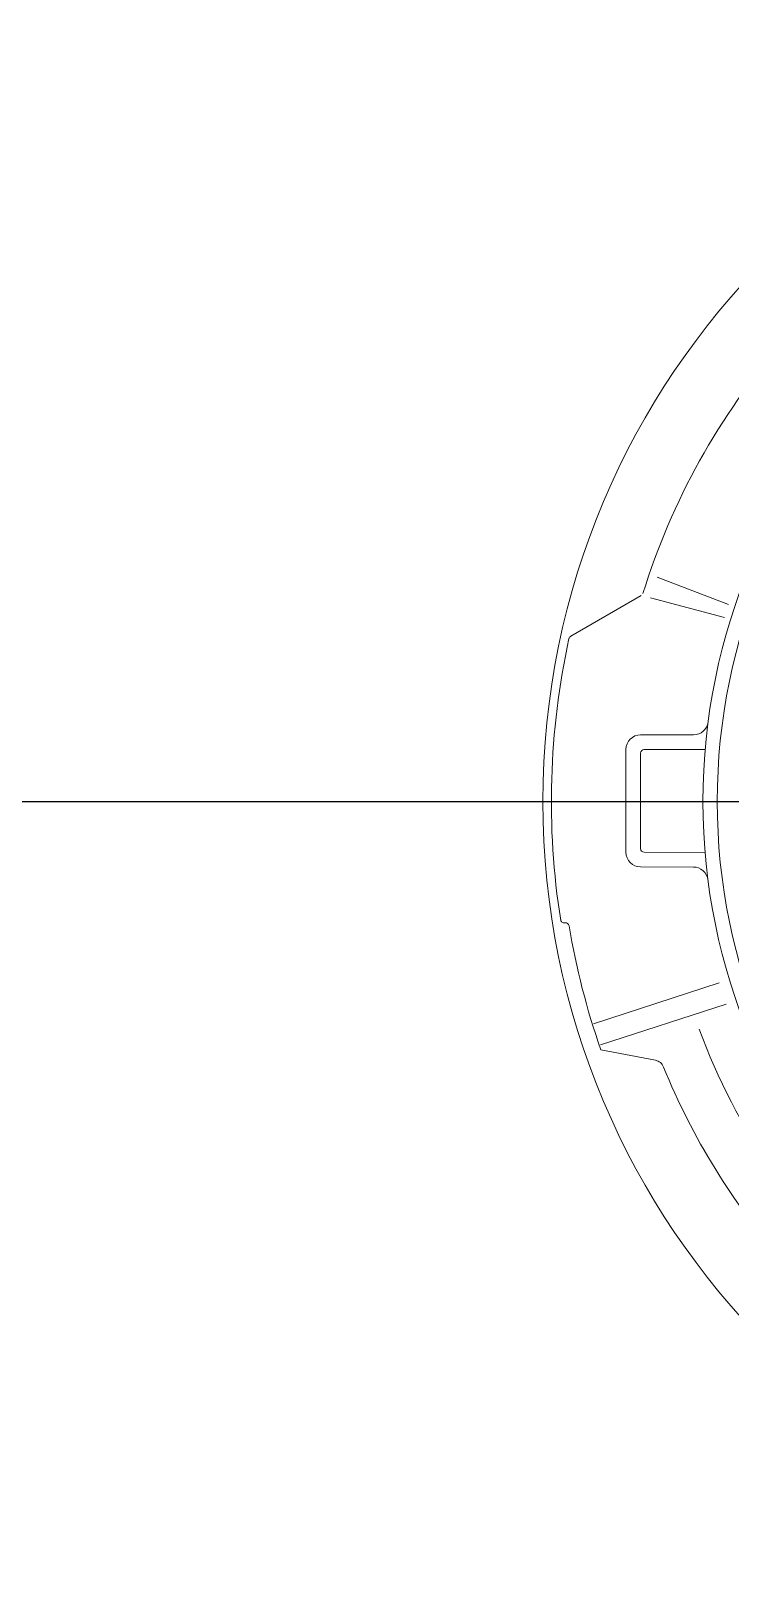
# Model space of a CAD drawing. Header units: millimetres. Extents: x 100 to 1590, y 100 to 694.
# Drawn here: x 1227.07 to 1230.46, y 496.67 to 504.15 of the extents above; entities that cross this region are included whole.
import ezdxf

# ---------------------------------------------------------------- set-up
doc = ezdxf.new("R2010")
doc.units = ezdxf.units.MM
doc.linetypes.add('SGC_DASHDOT', pattern=[1, 0.5, -0.25, 0, -0.25])
doc.layers.add('SGC-Conexoes (Linhas Externas)', color=6, linetype='Continuous', lineweight=9)
doc.layers.add('SGC-EIXOS', color=9, linetype='SGC_DASHDOT', lineweight=9)

# ---------------------------------------------------------------- blocks, each defined once
blk = doc.blocks.new('BB-1-LC01-N0-D0-S0', base_point=(-177731.04, -35526.77))
at = {"layer": 'SGC-Conexoes (Linhas Externas)'}
for p, q in [((-178049.88, -35419.49), (-178088.73, -35404.46)), ((-178135.87, -35436.7), (-178097.42, -35414.5)), ((-178052.13, -35426.42), (-178092.39, -35415.75)), ((-178068.97, -35490.48), (-178097.77, -35490.45)), ((-178105.82, -35554.45), (-178105.78, -35498.45)), ((-178097.82, -35552.45), (-178097.78, -35500.45)), ((-178062.62, -35498.48), (-178095.78, -35498.45)), ((-178062.67, -35554.48), (-178095.82, -35554.45)), ((-178069.03, -35562.48), (-178097.83, -35562.45)), ((-178123.48, -35647.93), (-178054.96, -35625.67)), ((-178119.75, -35659.42), (-178051.22, -35637.16)), ((-178089.73, -35667.83), (-178119.51, -35662.07))]:
    blk.add_line(p, q, dxfattribs=at)
for radius in [420, 332.79, 325]:
    blk.add_circle((-177731.04, -35526.77), radius, dxfattribs=at)
for centre, radius, start, end in [((-177731.04, -35526.77), 382.66, 139.18297, 162.75945), ((-177731.04, -35526.77), 415.39, 167.66285, 188.95467), ((-178134.86, -35438.44), 2.01, 120, 167.66285), ((-178068.96, -35482.48), 8, 269.95188, 352.53301), ((-178097.78, -35498.45), 8, 89.95188, 179.95188), ((-178095.78, -35500.45), 2, 89.95188, 179.95188), ((-178097.82, -35554.45), 8, 179.95188, 269.95188), ((-178095.82, -35552.45), 2, 179.95188, 269.95188), ((-178069.04, -35570.48), 8, 7.36851, 89.95188), ((-178139.39, -35590.94), 2.03, 183.95845, 277.83999), ((-178138.75, -35594.93), 2.01, 9.49077, 98), ((-177731.04, -35526.77), 411.36, 189.49077, 199.20361), ((-177731.04, -35526.77), 357.1, 200.34014, 214.27699), ((-178090.87, -35673.76), 6.04, 22.22011, 79.06303), ((-177731.04, -35526.77), 382.66, 202.22011, 220.81703)]:
    blk.add_arc(centre, radius, start, end, dxfattribs=at)
at = {"layer": 'SGC-EIXOS'}
blk.add_line((-177311.04, -35526.77), (-178151.04, -35526.77), dxfattribs=at)

msp = doc.modelspace()

# ---------------------------------------------------------------- linework, layer by layer
at = {"color": 1}
msp.add_line((1083.4683, 500.4133), (1290.7075, 500.4133), dxfattribs=at)

# ---------------------------------------------------------------- block references
at = {"layer": 'SGC-Conexoes (Linhas Externas)', "xscale": 0.008906250000000001, "yscale": 0.008906250000000001, "zscale": 0.008906250000000001}
msp.add_blockref('BB-1-LC01-N0-D0-S0', (1233.294, 500.4133), dxfattribs=at)

doc.saveas('drawing.dxf')
